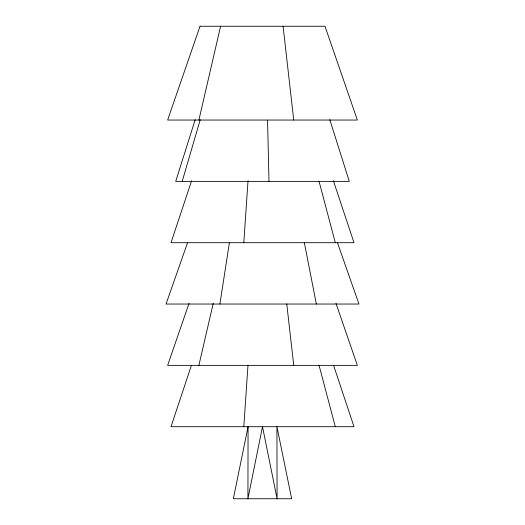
<?xml version="1.0" encoding="UTF-8"?>
<svg xmlns="http://www.w3.org/2000/svg" width="525" height="525" viewBox="0 0 525 525"><rect width="100%" height="100%" fill="white"/><g stroke="black" fill="none" stroke-linecap="round" stroke-linejoin="round"><path stroke-width="0.79" d="M243.81 242.707L248.023 180.718M243.81 426.7L247.971 365.525M219.896 304.041L229.418 242.583M198.883 120.048L220.592 26.25M198.883 365.367L213.235 303.365M182.208 181.381L200.242 119.628M195.208 119.628L175.711 181.381L349.289 181.381L329.792 119.628M191.645 180.692L170.999 242.707L354.001 242.707L333.355 180.692M191.389 365.459L170.999 426.7L354.001 426.7L333.611 365.459M189.039 303.352L167.639 365.367L357.361 365.367L335.961 303.352M187.622 242.53L166.031 304.041L358.969 304.041L337.378 242.53M319.023 181.23L335.304 242.707M319.023 365.216L335.304 426.7M304.264 242.307L316.358 304.041M283.08 26.25L293.744 120.048M286.755 303.916L293.744 365.367M267.553 120.205L268.997 181.381M248.069 426.7L247.918 498.75L262.5 426.7L277.082 498.75L276.931 426.7L291.657 498.75L233.343 498.75L248.069 426.7M200.012 26.25L167.639 120.048L357.361 120.048L324.988 26.25L200.012 26.25"/></g></svg>
